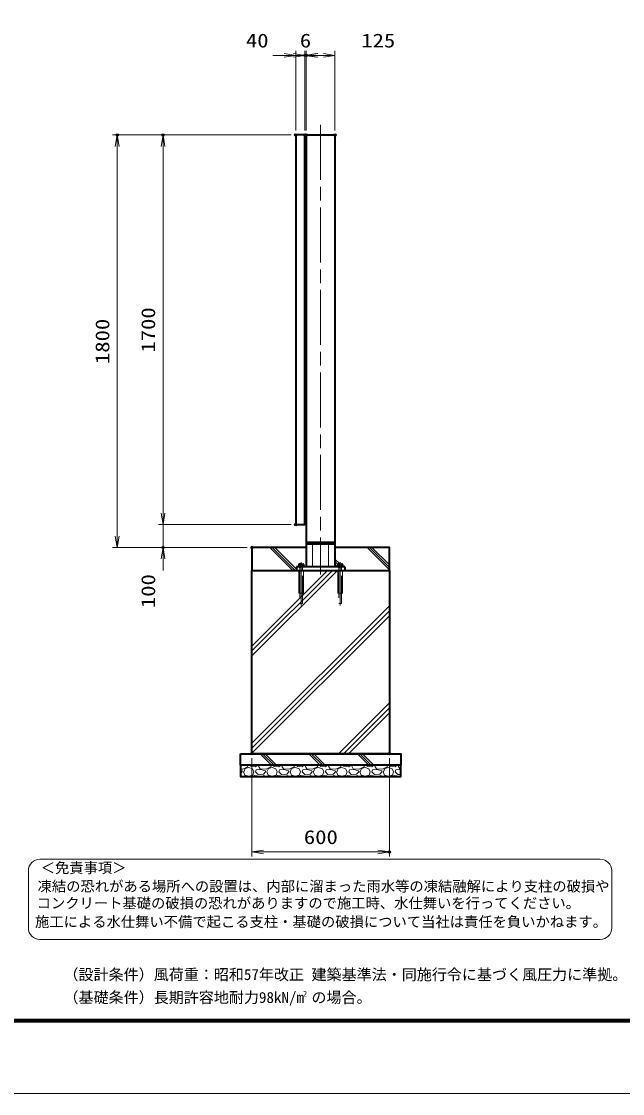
# Model space of a CAD drawing. Units: millimetres at full size. Extents: x -5940 to 5940, y -4200 to 4200.
# Drawn here: x 353 to 2976, y -4200 to 478 of the extents above; entities that cross this region are included whole.
import ezdxf
from ezdxf.enums import TextEntityAlignment as Align

# ---------------------------------------------------------------- set-up
doc = ezdxf.new("R2010")
doc.units = ezdxf.units.MM
doc.header["$LTSCALE"] = 20
doc.header["$PDMODE"] = 32
doc.header["$PDSIZE"] = 10
doc.linetypes.add('DASHED', pattern=[7.5, 6, -1.5])
doc.linetypes.add('USER1', pattern=[18, 12, -1.5, 3, -1.5])
for name, color, linetype, lineweight in [('0-0_D-TTL', 7, 'Continuous', 18), ('0-1_軸線', 200, 'USER1', 15), ('0-2_隠れ線', 140, 'DASHED', 18), ('0-3_外形線', 7, 'Continuous', 35), ('0-4_寸法線', 4, 'Continuous', 18), ('0-5_0', 7, 'Continuous', 18), ('0-8_細線', 2, 'Continuous', 35), ('0-9_ハッチング', 253, 'Continuous', 13), ('1-1_D-TTL-TXT', 7, 'Continuous', 18)]:
    doc.layers.add(name, color=color, linetype=linetype, lineweight=lineweight)
doc.layers.add('0-6_Defpoints', color=7, linetype='Continuous')
doc.styles.add('ＭＳ ゴシック', font='')
doc.styles.get('ＭＳ ゴシック').set_extended_font_data('MS Gothic')

# ---------------------------------------------------------------- blocks, each defined once
blk = doc.blocks.new('PROFSP005ACXU6')
at = {"layer": '0-3_外形線'}
for p, q in [((12, 166), (12, 0)), ((199.9, 103.9), (12, 103.9)), ((12, -166), (12, 0)), ((216, 0), (216, 180)), ((199.9, -103.9), (12, -103.9))]:
    blk.add_line(p, q, dxfattribs=at)
for points in [[(108, 207.8), (12, 207.8), (12, 166), (0, 166), (0, 0)], [(108, -207.8), (12, -207.8), (12, -166), (0, -166), (0, 0)], [(216, 180), (199.9, 207.8), (108, 207.8)], [(216, 0), (216, -180), (199.9, -207.8), (108, -207.8)]]:
    blk.add_lwpolyline(points, dxfattribs=at)
for centre, radius, start, end in [((124, 155.9), 92, 325.61587, 34.38413), ((-127.9, 0), 343.9, 342.41211, 17.58789), ((124, -155.9), 92, 325.61587, 34.38413)]:
    blk.add_arc(centre, radius, start, end, dxfattribs=at)
blk = doc.blocks.new('A$C7A822601')
at = {"layer": '0-5_0', "rotation": 90}
blk.add_blockref('PROFSP005ACXU6', (0, 0), dxfattribs=at)
blk = doc.blocks.new('_Open')
at = {"layer": '0-5_0'}
blk.add_line((-20, 3.333), (0, 0), dxfattribs=at)
blk.add_lwpolyline([(-20, -3.333), (0, 0), (-20, 0)], dxfattribs=at)

msp = doc.modelspace()

# ---------------------------------------------------------------- linework, layer by layer
at = {"layer": '0-0_D-TTL'}
for points in [[(-5940, -4200), (5940, -4200), (5940, 4200), (-5940, 4200)], [(-5558.14, 3889.71), (5558.14, 3889.71), (5558.14, -3888.86), (-5558.14, -3888.86)], [(-5554.61, 3886.18), (5554.61, 3886.18), (5554.61, -3885.32), (-5554.61, -3885.32)], [(-5551.07, 3882.64), (5551.07, 3882.64), (5551.07, -3881.79), (-5551.07, -3881.79)], [(-5547.54, 3879.11), (5547.54, 3879.11), (5547.54, -3878.25), (-5547.54, -3878.25)], [(-5544, 3875.57), (5544, 3875.57), (5544, -3874.71), (-5544, -3874.71)]]:
    msp.add_lwpolyline(points, close=True, dxfattribs=at)
at = {"layer": '0-1_軸線'}
for p, q in [((1658.48, 26.68), (1658.48, -1935.54)), ((1573.48, -1881.69), (1573.48, -2069.57)), ((1743.48, -1881.69), (1743.48, -2069.57))]:
    msp.add_line(p, q, dxfattribs=at)
at = {"layer": '0-2_隠れ線'}
for p, q in [((1623.48, -1901.03), (1623.48, -1801.03)), ((1693.48, -1901.03), (1693.48, -1801.03)), ((1567.48, -1901.03), (1567.48, -1917.03)), ((1567.48, -1917.03), (1567.48, -2061.03)), ((1579.48, -1901.03), (1579.48, -1917.03)), ((1579.48, -2061.03), (1579.48, -1917.03)), ((1733.48, -1917.03), (1733.48, -2017.03)), ((1737.48, -1901.03), (1737.48, -1917.03)), ((1749.48, -1901.03), (1749.48, -1917.03)), ((1749.48, -2061.03), (1749.48, -1917.03)), ((1753.48, -2017.03), (1753.48, -1917.03)), ((1733.48, -2017.03), (1753.48, -2017.03)), ((1567.48, -2061.03), (1579.48, -2061.03))]:
    msp.add_line(p, q, dxfattribs=at)
for points in [[(1563.48, -1917.03), (1563.48, -2017.03), (1583.48, -2017.03), (1583.48, -1917.03)], [(1737.48, -1917.03), (1737.48, -2061.03), (1749.48, -2061.03)]]:
    msp.add_lwpolyline(points, dxfattribs=at)
at = {"layer": '0-3_外形線'}
for p, q in [((1595.98, -17.03), (1595.98, -1901.03)), ((1595.98, -17.03), (1720.98, -17.03)), ((1720.98, -17.03), (1720.98, -1901.03)), ((1720.98, -1796.03), (1595.98, -1796.03)), ((1595.98, -1801.03), (1720.98, -1801.03)), ((1623.48, -1796.03), (1623.48, -1801.03)), ((1693.48, -1796.03), (1693.48, -1801.03)), ((1763.48, -1901.03), (1553.48, -1901.03)), ((1553.48, -1901.03), (1553.48, -1917.03)), ((1553.48, -1917.03), (1763.48, -1917.03)), ((1763.48, -1901.03), (1763.48, -1917.03))]:
    msp.add_line(p, q, dxfattribs=at)
for points in [[(1589.98, -17.03), (1549.98, -17.03), (1549.98, -1717.03), (1589.98, -1717.03)], [(1589.98, -82.03), (1595.98, -82.03), (1595.98, -32.03), (1589.98, -32.03)], [(1589.98, -1702.03), (1595.98, -1702.03), (1595.98, -1652.03), (1589.98, -1652.03)], [(1358.48, -1917.03), (1958.48, -1917.03), (1958.48, -2717.03), (1358.48, -2717.03)], [(1308.48, -2717.03), (2008.48, -2717.03), (2008.48, -2767.03), (1308.48, -2767.03)], [(2008.48, -2767.03), (1308.48, -2767.03), (1308.48, -2817.03), (2008.48, -2817.03)]]:
    msp.add_lwpolyline(points, close=True, dxfattribs=at)
msp.add_lwpolyline([(1595.98, -1817.03), (1358.48, -1817.03), (1358.48, -1917.03), (1958.48, -1917.03), (1958.48, -1817.03), (1720.98, -1817.03)], dxfattribs=at)
at = {"layer": '0-4_寸法線'}
for p, q in [((1499.98, 330.3), (1449.98, 330.3)), ((1539.98, 330.3), (1489.98, 330.3)), ((1545.98, 330.3), (1495.98, 330.3)), ((1549.98, 2.97), (1549.98, 350.3)), ((1549.98, 330.3), (1589.98, 330.3)), ((1589.98, 2.97), (1589.98, 350.3)), ((1589.98, 2.97), (1589.98, 350.3)), ((1595.98, 330.3), (1589.98, 330.3)), ((1595.98, 2.97), (1595.98, 350.3)), ((1595.98, 2.97), (1595.98, 350.3)), ((1720.98, 330.3), (1595.98, 330.3)), ((1639.98, 330.3), (1689.98, 330.3)), ((1645.98, 330.3), (1695.98, 330.3)), ((1720.98, 2.97), (1720.98, 350.3)), ((1529.98, -17.03), (750.76, -17.03)), ((770.76, -1817.03), (770.76, -17.03)), ((1529.98, -17.03), (950.76, -17.03)), ((970.76, -1717.03), (970.76, -17.03)), ((970.76, -1667.03), (970.76, -1617.03)), ((1529.98, -1717.03), (950.76, -1717.03)), ((1529.98, -1717.03), (950.76, -1717.03)), ((970.76, -1717.03), (970.76, -1817.03)), ((1338.48, -1817.03), (750.76, -1817.03)), ((1338.48, -1817.03), (950.76, -1817.03)), ((970.76, -1867.03), (970.76, -1917.03)), ((1358.48, -2737.03), (1358.48, -3165.63)), ((1958.48, -2737.03), (1958.48, -3165.63)), ((1358.48, -3145.63), (1958.48, -3145.63))]:
    msp.add_line(p, q, dxfattribs=at)
at = {"layer": '0-6_Defpoints'}
for p in [(1589.98, 330.3), (1595.98, 330.3), (770.76, -17.03), (970.76, -17.03), (1549.98, -17.03), (1549.98, -17.03), (1589.98, -17.03), (1595.98, -17.03), (1720.98, -17.03), (1549.98, -1717.03), (970.76, -1817.03), (1358.48, -1817.03), (1358.48, -2717.03), (1958.48, -2717.03), (1958.48, -3145.63)]:
    msp.add_point(p, dxfattribs=at)
at = {"layer": '0-9_ハッチング'}
for p, q in [((1536.61, -1917.03), (1436.61, -1817.03)), ((1547.49, -1917.03), (1447.49, -1817.03)), ((1553.48, -1912.15), (1458.36, -1817.03)), ((1958.48, -1914.63), (1860.88, -1817.03)), ((1958.48, -1903.76), (1871.75, -1817.03)), ((1958.48, -1892.88), (1882.63, -1817.03)), ((1743.69, -1890.23), (1720.98, -1867.51)), ((1358.48, -2247.01), (1688.46, -1917.03)), ((1358.48, -2268.76), (1710.21, -1917.03)), ((1358.48, -2290.51), (1731.96, -1917.03)), ((1733.43, -1890.84), (1720.98, -1878.39)), ((1732.74, -1901.03), (1720.98, -1889.26)), ((1754.49, -1901.03), (1753.87, -1900.41)), ((1770.49, -1917.03), (1763.48, -1910.01)), ((1358.48, -2671.27), (1958.48, -2071.27)), ((1358.48, -2693.02), (1958.48, -2093.02)), ((1358.48, -2714.77), (1958.48, -2114.77)), ((1736.99, -2717.03), (1958.48, -2495.54)), ((1758.74, -2717.03), (1958.48, -2517.29)), ((1780.49, -2717.03), (1958.48, -2539.04)), ((1444.55, -2767.03), (1394.55, -2717.03)), ((1455.43, -2767.03), (1405.43, -2717.03)), ((1466.3, -2767.03), (1416.3, -2717.03)), ((1656.68, -2767.03), (1606.68, -2717.03)), ((1667.56, -2767.03), (1617.56, -2717.03)), ((1678.43, -2767.03), (1628.43, -2717.03)), ((1868.82, -2767.03), (1818.82, -2717.03)), ((1879.69, -2767.03), (1829.69, -2717.03)), ((1890.57, -2767.03), (1840.57, -2717.03)), ((1318.61, -2784.97), (1308.48, -2784.16)), ((1315.57, -2791.06), (1308.48, -2789.29)), ((1316.58, -2796.14), (1308.48, -2805.15)), ((1316.58, -2796.14), (1315.57, -2791.06)), ((1339.95, -2773.79), (1318.61, -2784.97)), ((1321.66, -2796.14), (1327.76, -2810.37)), ((1322.68, -2796.14), (1328.77, -2781.92)), ((1328.77, -2781.92), (1345.03, -2776.84)), ((1341.88, -2767.03), (1339.95, -2773.79)), ((1345.03, -2776.84), (1361.29, -2782.94)), ((1350.74, -2767.03), (1353.16, -2772.78)), ((1353.16, -2772.78), (1374.49, -2773.79)), ((1361.29, -2782.94), (1367.38, -2796.14)), ((1362.3, -2810.37), (1367.38, -2796.14)), ((1374.49, -2773.79), (1383.25, -2767.03)), ((1374.49, -2796.14), (1377.54, -2788.02)), ((1385.67, -2808.34), (1374.49, -2796.14)), ((1396.85, -2785.98), (1377.54, -2788.02)), ((1409.04, -2806.3), (1385.67, -2808.34)), ((1387.7, -2770.74), (1391.05, -2767.03)), ((1394.81, -2782.94), (1387.7, -2770.74)), ((1420.21, -2784.97), (1394.81, -2782.94)), ((1417.17, -2791.06), (1396.85, -2785.98)), ((1418.18, -2796.14), (1409.04, -2806.3)), ((1418.18, -2796.14), (1417.17, -2791.06)), ((1441.55, -2773.79), (1420.21, -2784.97)), ((1423.26, -2796.14), (1429.36, -2810.37)), ((1424.28, -2796.14), (1430.37, -2781.92)), ((1430.37, -2781.92), (1446.63, -2776.84)), ((1443.48, -2767.03), (1441.55, -2773.79)), ((1446.63, -2776.84), (1462.89, -2782.94)), ((1452.34, -2767.03), (1454.76, -2772.78)), ((1454.76, -2772.78), (1476.09, -2773.79)), ((1462.89, -2782.94), (1468.98, -2796.14)), ((1463.9, -2810.37), (1468.98, -2796.14)), ((1476.09, -2773.79), (1484.85, -2767.03)), ((1476.09, -2796.14), (1479.14, -2788.02)), ((1487.27, -2808.34), (1476.09, -2796.14)), ((1498.45, -2785.98), (1479.14, -2788.02)), ((1510.64, -2806.3), (1487.27, -2808.34)), ((1489.3, -2770.74), (1492.65, -2767.03)), ((1496.41, -2782.94), (1489.3, -2770.74)), ((1521.81, -2784.97), (1496.41, -2782.94)), ((1518.77, -2791.06), (1498.45, -2785.98)), ((1519.78, -2796.14), (1510.64, -2806.3)), ((1519.78, -2796.14), (1518.77, -2791.06)), ((1543.15, -2773.79), (1521.81, -2784.97)), ((1524.86, -2796.14), (1530.96, -2810.37)), ((1525.88, -2796.14), (1531.97, -2781.92)), ((1531.97, -2781.92), (1548.23, -2776.84)), ((1545.08, -2767.03), (1543.15, -2773.79)), ((1548.23, -2776.84), (1564.49, -2782.94)), ((1553.94, -2767.03), (1556.36, -2772.78)), ((1556.36, -2772.78), (1577.69, -2773.79)), ((1564.49, -2782.94), (1570.58, -2796.14)), ((1565.5, -2810.37), (1570.58, -2796.14)), ((1577.69, -2773.79), (1586.45, -2767.03)), ((1577.69, -2796.14), (1580.74, -2788.02)), ((1588.87, -2808.34), (1577.69, -2796.14)), ((1600.05, -2785.98), (1580.74, -2788.02)), ((1612.24, -2806.3), (1588.87, -2808.34)), ((1590.9, -2770.74), (1594.25, -2767.03)), ((1598.01, -2782.94), (1590.9, -2770.74)), ((1623.41, -2784.97), (1598.01, -2782.94)), ((1620.37, -2791.06), (1600.05, -2785.98)), ((1621.38, -2796.14), (1612.24, -2806.3)), ((1621.38, -2796.14), (1620.37, -2791.06)), ((1644.75, -2773.79), (1623.41, -2784.97)), ((1626.46, -2796.14), (1632.56, -2810.37)), ((1627.48, -2796.14), (1633.57, -2781.92)), ((1633.57, -2781.92), (1649.83, -2776.84)), ((1646.68, -2767.03), (1644.75, -2773.79)), ((1649.83, -2776.84), (1666.09, -2782.94)), ((1655.54, -2767.03), (1657.96, -2772.78)), ((1657.96, -2772.78), (1679.29, -2773.79)), ((1666.09, -2782.94), (1672.18, -2796.14)), ((1667.1, -2810.37), (1672.18, -2796.14)), ((1679.29, -2773.79), (1688.05, -2767.03)), ((1679.29, -2796.14), (1682.34, -2788.02)), ((1690.47, -2808.34), (1679.29, -2796.14)), ((1701.65, -2785.98), (1682.34, -2788.02)), ((1713.84, -2806.3), (1690.47, -2808.34)), ((1692.5, -2770.74), (1695.85, -2767.03)), ((1699.61, -2782.94), (1692.5, -2770.74)), ((1725.01, -2784.97), (1699.61, -2782.94)), ((1721.97, -2791.06), (1701.65, -2785.98)), ((1722.98, -2796.14), (1713.84, -2806.3)), ((1722.98, -2796.14), (1721.97, -2791.06)), ((1746.35, -2773.79), (1725.01, -2784.97)), ((1728.06, -2796.14), (1734.16, -2810.37)), ((1729.08, -2796.14), (1735.17, -2781.92)), ((1735.17, -2781.92), (1751.43, -2776.84)), ((1748.28, -2767.03), (1746.35, -2773.79)), ((1751.43, -2776.84), (1767.69, -2782.94)), ((1757.14, -2767.03), (1759.56, -2772.78)), ((1759.56, -2772.78), (1780.89, -2773.79)), ((1767.69, -2782.94), (1773.78, -2796.14)), ((1768.7, -2810.37), (1773.78, -2796.14)), ((1780.89, -2773.79), (1789.65, -2767.03)), ((1780.89, -2796.14), (1783.94, -2788.02)), ((1792.07, -2808.34), (1780.89, -2796.14)), ((1803.25, -2785.98), (1783.94, -2788.02)), ((1815.44, -2806.3), (1792.07, -2808.34)), ((1794.1, -2770.74), (1797.45, -2767.03)), ((1801.21, -2782.94), (1794.1, -2770.74)), ((1826.61, -2784.97), (1801.21, -2782.94)), ((1823.57, -2791.06), (1803.25, -2785.98)), ((1824.58, -2796.14), (1815.44, -2806.3)), ((1824.58, -2796.14), (1823.57, -2791.06)), ((1847.95, -2773.79), (1826.61, -2784.97)), ((1829.66, -2796.14), (1835.76, -2810.37)), ((1830.68, -2796.14), (1836.77, -2781.92)), ((1836.77, -2781.92), (1853.03, -2776.84)), ((1849.88, -2767.03), (1847.95, -2773.79)), ((1853.03, -2776.84), (1869.29, -2782.94)), ((1858.74, -2767.03), (1861.16, -2772.78)), ((1861.16, -2772.78), (1882.49, -2773.79)), ((1869.29, -2782.94), (1875.38, -2796.14)), ((1870.3, -2810.37), (1875.38, -2796.14)), ((1882.49, -2773.79), (1891.25, -2767.03)), ((1882.49, -2796.14), (1885.54, -2788.02)), ((1893.67, -2808.34), (1882.49, -2796.14)), ((1904.85, -2785.98), (1885.54, -2788.02)), ((1917.04, -2806.3), (1893.67, -2808.34)), ((1895.7, -2770.74), (1899.05, -2767.03)), ((1902.81, -2782.94), (1895.7, -2770.74)), ((1928.21, -2784.97), (1902.81, -2782.94)), ((1925.17, -2791.06), (1904.85, -2785.98)), ((1926.18, -2796.14), (1917.04, -2806.3)), ((1926.18, -2796.14), (1925.17, -2791.06)), ((1949.55, -2773.79), (1928.21, -2784.97)), ((1931.26, -2796.14), (1937.36, -2810.37)), ((1932.28, -2796.14), (1938.37, -2781.92)), ((1938.37, -2781.92), (1954.63, -2776.84)), ((1951.48, -2767.03), (1949.55, -2773.79)), ((1954.63, -2776.84), (1970.89, -2782.94)), ((1960.34, -2767.03), (1962.76, -2772.78)), ((1962.76, -2772.78), (1984.09, -2773.79)), ((1970.89, -2782.94), (1976.98, -2796.14)), ((1971.9, -2810.37), (1976.98, -2796.14)), ((1984.09, -2773.79), (1992.85, -2767.03)), ((1984.09, -2796.14), (1987.14, -2788.02)), ((1995.27, -2808.34), (1984.09, -2796.14)), ((2006.45, -2785.98), (1987.14, -2788.02)), ((1997.3, -2770.74), (2000.65, -2767.03)), ((2004.41, -2782.94), (1997.3, -2770.74)), ((2008.48, -2783.26), (2004.41, -2782.94)), ((2008.48, -2786.49), (2006.45, -2785.98)), ((1309.47, -2812.4), (1308.48, -2812.82)), ((1321.66, -2816.46), (1309.47, -2812.4)), ((1320.72, -2817.03), (1321.66, -2816.46)), ((1327.76, -2810.37), (1345.03, -2815.45)), ((1345.03, -2815.45), (1362.3, -2810.37)), ((1369.41, -2812.4), (1364.34, -2817.03)), ((1393.8, -2814.43), (1369.41, -2812.4)), ((1395.39, -2817.03), (1393.8, -2814.43)), ((1411.07, -2812.4), (1403.96, -2815.45)), ((1403.96, -2815.45), (1404.59, -2817.03)), ((1423.26, -2816.46), (1411.07, -2812.4)), ((1422.32, -2817.03), (1423.26, -2816.46)), ((1429.36, -2810.37), (1446.63, -2815.45)), ((1446.63, -2815.45), (1463.9, -2810.37)), ((1471.01, -2812.4), (1465.94, -2817.03)), ((1495.4, -2814.43), (1471.01, -2812.4)), ((1496.99, -2817.03), (1495.4, -2814.43)), ((1512.67, -2812.4), (1505.56, -2815.45)), ((1505.56, -2815.45), (1506.19, -2817.03)), ((1524.86, -2816.46), (1512.67, -2812.4)), ((1523.92, -2817.03), (1524.86, -2816.46)), ((1530.96, -2810.37), (1548.23, -2815.45)), ((1548.23, -2815.45), (1565.5, -2810.37)), ((1572.61, -2812.4), (1567.54, -2817.03)), ((1597, -2814.43), (1572.61, -2812.4)), ((1598.59, -2817.03), (1597, -2814.43)), ((1614.27, -2812.4), (1607.16, -2815.45)), ((1607.16, -2815.45), (1607.79, -2817.03)), ((1626.46, -2816.46), (1614.27, -2812.4)), ((1625.52, -2817.03), (1626.46, -2816.46)), ((1632.56, -2810.37), (1649.83, -2815.45)), ((1649.83, -2815.45), (1667.1, -2810.37)), ((1674.21, -2812.4), (1669.14, -2817.03)), ((1698.6, -2814.43), (1674.21, -2812.4)), ((1700.19, -2817.03), (1698.6, -2814.43)), ((1715.87, -2812.4), (1708.76, -2815.45)), ((1708.76, -2815.45), (1709.39, -2817.03)), ((1728.06, -2816.46), (1715.87, -2812.4)), ((1727.12, -2817.03), (1728.06, -2816.46)), ((1734.16, -2810.37), (1751.43, -2815.45)), ((1751.43, -2815.45), (1768.7, -2810.37)), ((1775.81, -2812.4), (1770.74, -2817.03)), ((1800.2, -2814.43), (1775.81, -2812.4)), ((1801.79, -2817.03), (1800.2, -2814.43)), ((1817.47, -2812.4), (1810.36, -2815.45)), ((1810.36, -2815.45), (1810.99, -2817.03)), ((1829.66, -2816.46), (1817.47, -2812.4)), ((1828.72, -2817.03), (1829.66, -2816.46)), ((1835.76, -2810.37), (1853.03, -2815.45)), ((1853.03, -2815.45), (1870.3, -2810.37)), ((1877.41, -2812.4), (1872.34, -2817.03)), ((1901.8, -2814.43), (1877.41, -2812.4)), ((1903.39, -2817.03), (1901.8, -2814.43)), ((1919.07, -2812.4), (1911.96, -2815.45)), ((1911.96, -2815.45), (1912.59, -2817.03)), ((1931.26, -2816.46), (1919.07, -2812.4)), ((1930.32, -2817.03), (1931.26, -2816.46)), ((1937.36, -2810.37), (1954.63, -2815.45)), ((1954.63, -2815.45), (1971.9, -2810.37)), ((1979.01, -2812.4), (1973.94, -2817.03)), ((2003.4, -2814.43), (1979.01, -2812.4)), ((2008.48, -2807.19), (1995.27, -2808.34)), ((2004.99, -2817.03), (2003.4, -2814.43))]:
    msp.add_line(p, q, dxfattribs=at)
at = {"layer": '1-1_D-TTL-TXT', "color": 2}
for p, q in [((2878.63, -3177.42), (433.08, -3177.42)), ((383.08, -3227.42), (383.08, -3477.42)), ((2928.63, -3477.42), (2928.63, -3227.42)), ((433.08, -3527.42), (2878.63, -3527.42))]:
    msp.add_line(p, q, dxfattribs=at)
for centre, start, end in [((433.08, -3227.42), 90, 180), ((2878.63, -3227.42), 0, 90), ((433.08, -3477.42), 180, 270), ((2878.63, -3477.42), 270, 0)]:
    msp.add_arc(centre, 50, start, end, dxfattribs=at)

# ---------------------------------------------------------------- block references
at = {"layer": '0-4_寸法線', "xscale": 2.5, "yscale": 2.5}
for p in [(1549.98, 330.3), (1589.98, 330.3), (1720.98, 330.3), (1958.48, -3145.63)]:
    msp.add_blockref('_Open', p, dxfattribs=at)
for p, rotation in [((1589.98, 330.3), 180), ((1595.98, 330.3), 180), ((1595.98, 330.3), 180), ((770.76, -17.03), 90), ((970.76, -17.03), 90), ((970.76, -1717.03), 270), ((970.76, -1717.03), 270), ((770.76, -1817.03), 270), ((970.76, -1817.03), 90), ((1358.48, -3145.63), 180)]:
    msp.add_blockref('_Open', p, dxfattribs=dict(at, rotation=rotation))
at = {"layer": '0-8_細線', "xscale": 0.05, "yscale": 0.05}
for p in [(1573.48, -1901.03), (1743.48, -1901.03)]:
    msp.add_blockref('A$C7A822601', p, dxfattribs=at)

# ---------------------------------------------------------------- texts
at = {"layer": '0-4_寸法線', "color": 254, "style": 'ＭＳ ゴシック', "width": 1.2}
for s, p in [('40', (1332.42, 346.64)), ('6', (1567.78, 346.64)), ('125', (1835.85, 346.64)), ('600', (1585.28, -3129.29))]:
    msp.add_text(s, height=60.56, dxfattribs=at).set_placement(p, align=Align.BOTTOM_LEFT)
for s, p in [('1700', (954.42, -966.63)), ('1800', (754.42, -1016.63)), ('100', (954.42, -2081.71))]:
    msp.add_text(s, height=60.56, rotation=90, dxfattribs=at).set_placement(p, align=Align.BOTTOM_LEFT)
at = {"layer": '1-1_D-TTL-TXT', "style": 'ＭＳ ゴシック'}
for s, height, p in [('＜免責事項＞ \u3000\u3000', 45.75, (436.78, -3251.6)), ('凍結の恐れがある場所への設置は、内部に溜まった雨水等の凍結融解により支柱の破損や', 45.75, (423.26, -3332.09)), ('コンクリート基礎の破損の恐れがありますので施工時、水仕舞いを行ってください。', 45.75, (419.15, -3405.52)), ('施工による水仕舞い不備で起こる支柱・基礎の破損について当社は責任を負いかねます。 ', 45.75, (412.16, -3487.01)), ('（設計条件）風荷重：昭和57年改正 建築基準法・同施行令に基づく風圧力に準拠。', 48.11, (536.29, -3719.1)), ('（基礎条件）長期許容地耐力98kN/m の場合。', 48.11, (536.29, -3819.1)), ('2', 24.05, (1581.7, -3783.3))]:
    msp.add_text(s, height=height, dxfattribs=at).set_placement(p, align=Align.BOTTOM_LEFT)

doc.saveas('drawing.dxf')
